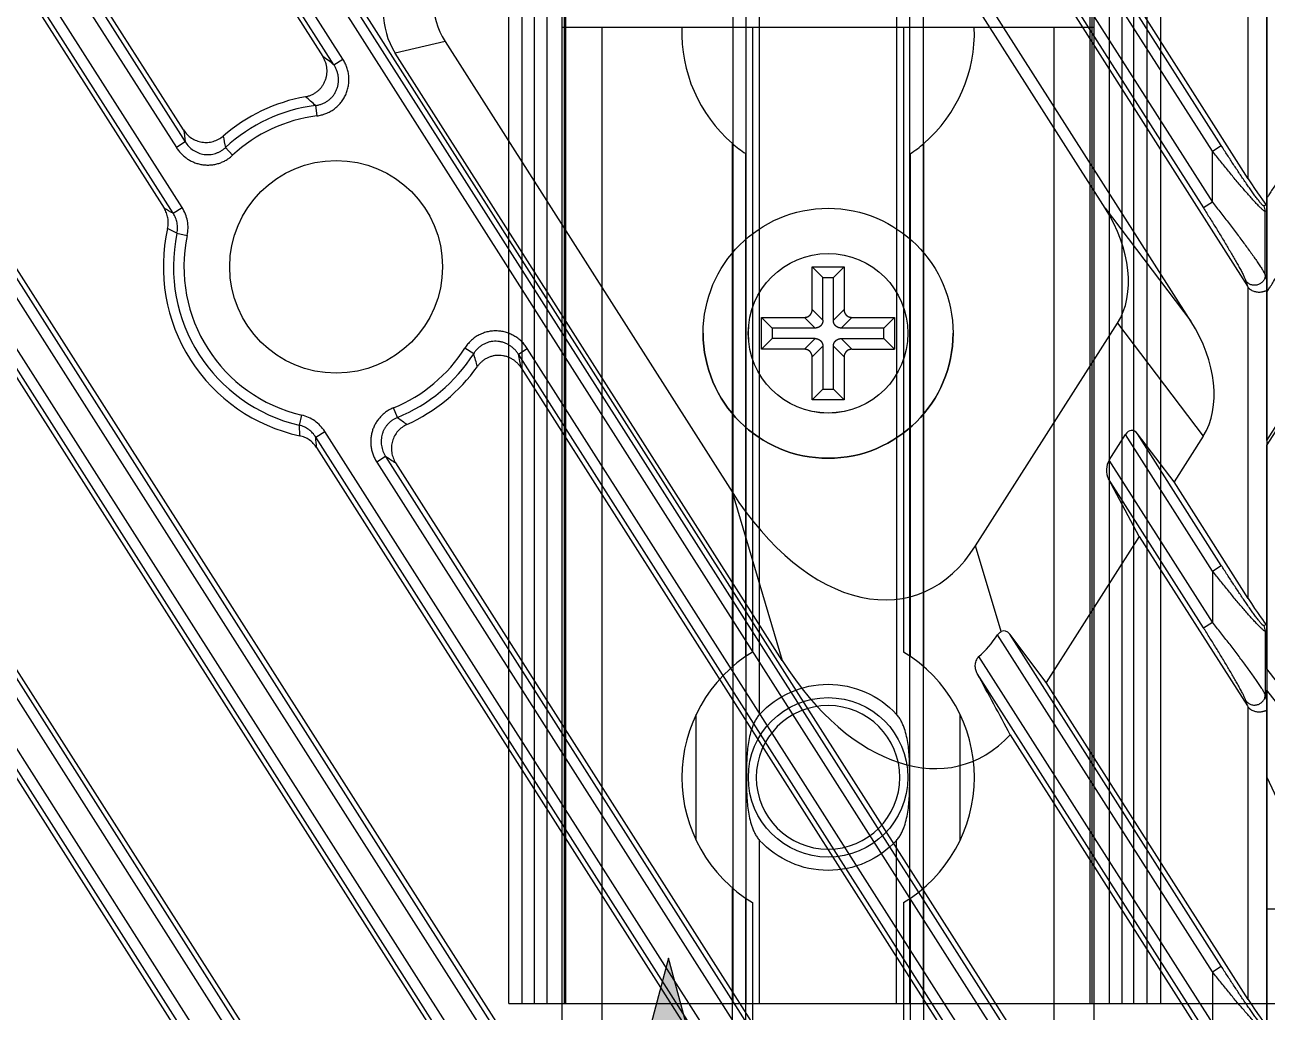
# Model space of a CAD drawing. Header units: millimetres. Extents: x 620 to 19791, y 2539 to 6969.
# Drawn here: x 16980.25 to 17026.97, y 4758.53 to 4795.66 of the extents above; entities that cross this region are included whole.
import ezdxf

# ---------------------------------------------------------------- set-up
doc = ezdxf.new("R2010")
doc.units = ezdxf.units.MM
doc.layers.add('02___PRT_ALL_AXES', color=7, linetype='Continuous')
doc.layers.add('1轮廓线', color=7, linetype='Continuous', lineweight=25)

# ---------------------------------------------------------------- blocks, each defined once
blk = doc.blocks.new('DTGFH')
at = {"color": 7, "linetype": 'Continuous'}
for p, q in [((9401.048, 4441.2), (9401.048, 4103.7)), ((9326.292, 4440.5), (9395.966, 4331.134)), ((9396.638, 4334.173), (9328.9, 4440.5)), ((9335.896, 4440.5), (9400.314, 4339.384)), ((9400.348, 4343.425), (9338.504, 4440.5)), ((9345.5, 4440.5), (9359.577, 4418.404)), ((9360.311, 4421.346), (9348.109, 4440.5)), ((9355.104, 4440.5), (9365.543, 4424.114)), ((9357.713, 4440.5), (9400.348, 4373.575)), ((9384.37, 4440.5), (9400.314, 4415.473)), ((9400.348, 4419.513), (9386.978, 4440.5)), ((9398.186, 4414.159), (9381.597, 4440.2)), ((9327.847, 4439.149), (9394.687, 4334.23)), ((9329.067, 4439.149), (9394.687, 4336.146)), ((9329.403, 4439.363), (9395.024, 4336.36)), ((9398.997, 4342.541), (9337.451, 4439.149)), ((9398.997, 4344.457), (9338.671, 4439.149)), ((9399.333, 4344.671), (9339.008, 4439.363)), ((9360.256, 4418.427), (9347.055, 4439.149)), ((9348.276, 4439.149), (9360.039, 4420.684)), ((9348.612, 4439.363), (9360.375, 4420.898)), ((9366.301, 4424.013), (9356.659, 4439.149)), ((9398.997, 4374.607), (9357.88, 4439.149)), ((9399.333, 4374.822), (9358.216, 4439.363)), ((9385.925, 4439.149), (9398.997, 4418.629)), ((9398.997, 4420.545), (9387.145, 4439.149)), ((9399.333, 4420.759), (9387.481, 4439.363)), ((9327.511, 4438.935), (9394.351, 4334.016)), ((9398.661, 4342.327), (9337.115, 4438.935)), ((9359.92, 4418.213), (9346.719, 4438.935)), ((9365.965, 4423.799), (9356.323, 4438.935)), ((9394.963, 4418.405), (9382.132, 4438.546)), ((9385.589, 4438.935), (9398.661, 4418.415)), ((9400.348, 4419.513), (9400.348, 4428.082)), ((9370.143, 4424.677), (9368.27, 4424.231)), ((9370.143, 4424.677), (9380.936, 4407.736)), ((9382.821, 4401.39), (9368.27, 4424.231)), ((9365.965, 4423.799), (9366.301, 4424.013)), ((9365.274, 4422.268), (9365.324, 4421.878)), ((9360.375, 4420.898), (9360.039, 4420.684)), ((9361.889, 4420.686), (9362.156, 4420.397)), ((9398.997, 4420.545), (9399.333, 4420.759)), ((9398.997, 4418.629), (9398.997, 4420.545)), ((9398.997, 4418.629), (9398.661, 4418.415)), ((9401.036, 4418.527), (9400.927, 4418.495)), ((9359.92, 4418.213), (9360.256, 4418.427)), ((9394.963, 4418.405), (9398.186, 4414.159)), ((9401.048, 4418.298), (9400.989, 4418.281)), ((9400.989, 4415.89), (9400.989, 4418.281)), ((9360.063, 4417.464), (9359.71, 4417.643)), ((9360.063, 4417.464), (9360.448, 4417.382)), ((9400.255, 4415.675), (9400.314, 4415.473)), ((9400.989, 4415.89), (9401.048, 4415.687)), ((9400.348, 4403.726), (9400.348, 4415.426)), ((9390.095, 4405.706), (9395.431, 4414.08)), ((9395.431, 4414.08), (9398.654, 4409.834)), ((9371.221, 4412.934), (9370.888, 4413.144)), ((9372.9, 4412.914), (9373.236, 4413.128)), ((9398.661, 4372.477), (9372.9, 4412.914)), ((9398.997, 4372.691), (9373.236, 4413.128)), ((9373.007, 4412.398), (9400.314, 4369.535)), ((9364.664, 4410.241), (9364.753, 4410.625)), ((9368.356, 4410.534), (9368.207, 4410.899)), ((9364.677, 4409.846), (9364.664, 4410.241)), ((9365.283, 4409.795), (9365.619, 4410.009)), ((9398.661, 4357.402), (9365.283, 4409.795)), ((9398.997, 4357.616), (9365.619, 4410.009)), ((9395.116, 4408.934), (9395.726, 4409.892)), ((9398.997, 4404.758), (9395.726, 4409.892)), ((9397.556, 4408.11), (9396.179, 4409.923)), ((9399.333, 4404.972), (9396.179, 4409.923)), ((9398.654, 4409.834), (9397.556, 4408.11)), ((9365.311, 4409.403), (9400.314, 4354.46)), ((9367.908, 4409.073), (9367.572, 4408.859)), ((9367.572, 4408.859), (9398.997, 4359.532)), ((9367.908, 4409.073), (9399.333, 4359.746)), ((9400.348, 4358.5), (9368.287, 4408.826)), ((9398.997, 4402.842), (9395.116, 4408.934)), ((9398.661, 4402.628), (9395.096, 4408.223)), ((9396.251, 4406.063), (9395.096, 4408.223)), ((9380.936, 4407.736), (9382.821, 4401.39)), ((9400.348, 4403.726), (9397.556, 4408.11)), ((9396.251, 4406.063), (9392.753, 4400.572)), ((9396.251, 4406.063), (9400.314, 4399.686)), ((9391.054, 4402.48), (9390.095, 4405.706)), ((9398.997, 4404.758), (9399.333, 4404.972)), ((9398.997, 4404.758), (9398.997, 4402.842)), ((9398.661, 4402.628), (9398.997, 4402.842)), ((9401.036, 4402.74), (9400.927, 4402.708)), ((9398.997, 4389.683), (9390.922, 4402.358)), ((9392.753, 4400.572), (9391.377, 4402.385)), ((9399.333, 4389.897), (9391.377, 4402.385)), ((9401.048, 4402.511), (9400.989, 4402.494)), ((9400.989, 4402.494), (9400.989, 4400.102)), ((9398.997, 4387.767), (9390.222, 4401.541)), ((9398.661, 4387.553), (9390.157, 4400.901)), ((9400.348, 4388.651), (9392.753, 4400.572)), ((9400.314, 4399.686), (9400.255, 4399.888)), ((9401.048, 4399.9), (9400.989, 4400.102)), ((9400.348, 4388.651), (9400.348, 4399.639)), ((9391.4, 4398.603), (9400.314, 4384.611)), ((9398.997, 4389.683), (9399.333, 4389.897)), ((9398.997, 4389.683), (9398.997, 4387.767))]:
    blk.add_line(p, q, dxfattribs=at)
for centre, radius in [((9366.048, 4416.2), 4), ((9384.548, 4413.7), 3)]:
    blk.add_circle(centre, radius, dxfattribs=at)
for centre, radius, start, end in [((9342.871, 4393.283), 38.27, 52.8809, 53.6693), ((9366.048, 4416.2), 6.5, 100.2225, 130.8374), ((9366.048, 4416.2), 6.117, 97.2711, 132.8427), ((9347.454, 4402.078), 26.93, 48.5678, 49.6355), ((9366.048, 4416.2), 5.724, 97.2711, 132.8427), ((9417.279, 4429.224), 57.51, 187.87376, 188.32418), ((9394.555, 4427.761), 33.424, 191.4647, 192.2218), ((9400.588, 4418.28), 0.402, 0.1282, 32.3718), ((9296.725, 4305.197), 129.485, 60.7876, 60.96151), ((9366.048, 4416.2), 6.5, 167.1762, 257.8238), ((9366.048, 4416.2), 6.117, 168.0813, 256.9187), ((9366.048, 4416.2), 5.724, 168.0813, 256.9187), ((9366.048, 4416.2), 5.724, 292.1573, 327.7289), ((9366.048, 4416.2), 6.117, 292.1573, 327.7289), ((9344.966, 4405.195), 27.372, 15.3731, 16.4235), ((9334.774, 4404.732), 38.994, 11.338, 12.1117), ((9366.048, 4416.2), 6.5, 294.1626, 324.7775), ((9388.188, 4436.636), 32.781, 232.7708, 233.5427), ((9232.119, 4399.993), 133.524, 4.04112, 4.20977), ((9398.888, 4456.184), 56.384, 236.6713, 237.1307), ((9400.588, 4402.493), 0.402, 0.1282, 32.3718)]:
    blk.add_arc(centre, radius, start, end, dxfattribs=at)
for centre, major_axis, ratio, start_param, end_param in [((9371.032, 4425.837), (3.127, 0.746), 0.933182, 2.37479, 3.453891), ((9372.905, 4426.284), (-3.127, -0.746), 0.933182, -0.766803, 0.312299), ((9400.348, 4419.627), (-0.698, 1.104), 0.046753, -4.638574, -3.259594), ((9392.274, 4417.021), (2.652, -3.493), 0.684108, 0.247768, 1.451017), ((9400.647, 4415.698), (-0.117, 0.402), 0.954439, -4.415997, -4.276035), ((9395.497, 4412.776), (-2.652, 3.493), 0.684108, -2.893825, -1.690575), ((9395.964, 4409.52), (0, 0.526), 0.63707, -0.698132, 0.785398), ((9395.353, 4408.562), (0, 0.526), 0.63707, 0.785398, 2.268928), ((9384.917, 4413.37), (2.835, -9.544), 0.602666, -1.127854, 0.481922), ((9400.348, 4403.84), (-0.698, 1.104), 0.046753, -4.638574, -3.259594), ((9385.86, 4410.197), (-2.835, 9.544), 0.602666, -2.851522, -2.689693), ((9391.162, 4401.982), (0, 0.526), 0.63707, -0.698132, 0.32795), ((9386.803, 4407.024), (-2.835, 9.544), 0.602666, -4.269446, -2.800254), ((9387.686, 4404.051), (-13.636, 24.957), 0.023371, -1.803611, -1.710108), ((9400.647, 4399.91), (-0.117, 0.402), 0.954439, -4.415997, -4.276035), ((9400.348, 4388.765), (-0.698, 1.104), 0.046753, -4.638574, -3.259594)]:
    blk.add_ellipse(centre, major_axis=major_axis, ratio=ratio, start_param=start_param, end_param=end_param, dxfattribs=at)
for points, knots in [([(9364.895, 4422.597), (9364.935, 4422.604), (9365.014, 4422.624), (9365.128, 4422.667), (9365.237, 4422.723), (9365.337, 4422.793), (9365.428, 4422.875), (9365.508, 4422.967), (9365.575, 4423.069), (9365.63, 4423.178), (9365.67, 4423.294), (9365.696, 4423.413), (9365.707, 4423.535), (9365.703, 4423.657), (9365.684, 4423.778), (9365.651, 4423.896), (9365.605, 4424.008), (9365.565, 4424.08), (9365.543, 4424.114)], [0, 0, 0, 0, 0.062495, 0.125002, 0.187499, 0.249998, 0.312497, 0.374997, 0.437497, 0.499996, 0.562495, 0.624995, 0.687496, 0.749997, 0.812498, 0.874995, 0.937504, 1, 1, 1, 1]), ([(9365.274, 4422.268), (9365.316, 4422.273), (9365.399, 4422.288), (9365.519, 4422.326), (9365.634, 4422.378), (9365.742, 4422.445), (9365.839, 4422.526), (9365.925, 4422.619), (9365.998, 4422.722), (9366.057, 4422.834), (9366.1, 4422.953), (9366.128, 4423.077), (9366.139, 4423.202), (9366.134, 4423.329), (9366.114, 4423.453), (9366.079, 4423.575), (9366.03, 4423.691), (9365.988, 4423.764), (9365.965, 4423.799)], [0, 0, 0, 0, 0.062458, 0.12495, 0.187471, 0.250018, 0.312584, 0.375161, 0.43774, 0.500313, 0.56287, 0.625405, 0.687911, 0.750387, 0.812832, 0.875244, 0.937637, 1, 1, 1, 1]), ([(9365.324, 4421.878), (9365.382, 4421.885), (9365.497, 4421.907), (9365.664, 4421.961), (9365.823, 4422.036), (9365.971, 4422.13), (9366.106, 4422.243), (9366.226, 4422.372), (9366.327, 4422.515), (9366.41, 4422.67), (9366.472, 4422.834), (9366.512, 4423.005), (9366.531, 4423.18), (9366.528, 4423.356), (9366.502, 4423.529), (9366.456, 4423.699), (9366.39, 4423.861), (9366.333, 4423.964), (9366.301, 4424.013)], [0, 0, 0, 0, 0.062499, 0.124999, 0.187498, 0.249996, 0.312494, 0.374992, 0.437489, 0.499987, 0.562486, 0.624984, 0.687484, 0.749984, 0.812486, 0.874987, 0.937496, 1, 1, 1, 1]), ([(9360.311, 4421.346), (9360.349, 4421.286), (9360.438, 4421.174), (9360.604, 4421.037), (9360.794, 4420.938), (9361.002, 4420.882), (9361.216, 4420.872), (9361.428, 4420.908), (9361.626, 4420.99), (9361.744, 4421.071), (9361.798, 4421.118)], [0, 0, 0, 0, 0.125015, 0.250019, 0.37502, 0.500016, 0.62501, 0.750003, 0.874997, 1, 1, 1, 1]), ([(9360.375, 4420.898), (9360.414, 4420.837), (9360.504, 4420.721), (9360.645, 4420.603), (9360.77, 4420.529), (9360.87, 4420.484), (9360.974, 4420.45), (9361.082, 4420.428), (9361.191, 4420.418), (9361.3, 4420.421), (9361.409, 4420.436), (9361.515, 4420.463), (9361.618, 4420.502), (9361.715, 4420.553), (9361.806, 4420.614), (9361.862, 4420.661), (9361.889, 4420.686)], [0, 0, 0, 0, 0.124684, 0.249432, 0.311928, 0.374444, 0.436979, 0.49953, 0.562094, 0.624665, 0.687241, 0.749813, 0.81238, 0.874933, 0.937481, 1, 1, 1, 1]), ([(9360.039, 4420.684), (9360.066, 4420.641), (9360.125, 4420.558), (9360.227, 4420.444), (9360.34, 4420.341), (9360.463, 4420.251), (9360.595, 4420.175), (9360.735, 4420.114), (9360.881, 4420.068), (9361.031, 4420.039), (9361.183, 4420.026), (9361.335, 4420.03), (9361.487, 4420.051), (9361.635, 4420.089), (9361.777, 4420.143), (9361.913, 4420.213), (9362.041, 4420.297), (9362.119, 4420.362), (9362.156, 4420.397)], [0, 0, 0, 0, 0.062497, 0.125003, 0.187501, 0.250001, 0.312501, 0.375, 0.437499, 0.499998, 0.562496, 0.624995, 0.687494, 0.749993, 0.812493, 0.874992, 0.937501, 1, 1, 1, 1]), ([(9400.989, 4418.281), (9400.987, 4418.281), (9400.982, 4418.281), (9400.974, 4418.283), (9400.965, 4418.288), (9400.953, 4418.295), (9400.94, 4418.304), (9400.919, 4418.32), (9400.889, 4418.345), (9400.85, 4418.381), (9400.805, 4418.424), (9400.756, 4418.473), (9400.703, 4418.528), (9400.646, 4418.587), (9400.565, 4418.675), (9400.458, 4418.793), (9400.324, 4418.944), (9400.186, 4419.103), (9400.043, 4419.27), (9399.896, 4419.443), (9399.748, 4419.621), (9399.599, 4419.801), (9399.449, 4419.985), (9399.247, 4420.233), (9399.097, 4420.42), (9398.997, 4420.545)], [0, 0, 0, 0, 0.002036, 0.004765, 0.008306, 0.012701, 0.017956, 0.024063, 0.038745, 0.056519, 0.077106, 0.100208, 0.125538, 0.152824, 0.181822, 0.244101, 0.310932, 0.381226, 0.454166, 0.529123, 0.605618, 0.683271, 0.761769, 0.840872, 1, 1, 1, 1]), ([(9400.927, 4418.495), (9400.925, 4418.495), (9400.922, 4418.495), (9400.918, 4418.496), (9400.912, 4418.499), (9400.904, 4418.504), (9400.894, 4418.513), (9400.882, 4418.523), (9400.868, 4418.537), (9400.853, 4418.553), (9400.83, 4418.577), (9400.799, 4418.614), (9400.76, 4418.662), (9400.717, 4418.717), (9400.671, 4418.777), (9400.623, 4418.841), (9400.555, 4418.933), (9400.467, 4419.055), (9400.36, 4419.208), (9400.249, 4419.368), (9400.136, 4419.533), (9400.023, 4419.702), (9399.908, 4419.874), (9399.793, 4420.048), (9399.678, 4420.224), (9399.524, 4420.461), (9399.409, 4420.64), (9399.333, 4420.759)], [0, 0, 0, 0, 0.001988, 0.003277, 0.004801, 0.008605, 0.013451, 0.019328, 0.026206, 0.034036, 0.042763, 0.062675, 0.085465, 0.110691, 0.137955, 0.166932, 0.197336, 0.261568, 0.329267, 0.399486, 0.471568, 0.545041, 0.619552, 0.694836, 0.770679, 0.84692, 1, 1, 1, 1]), ([(9398.997, 4418.629), (9399.103, 4418.496), (9399.314, 4418.229), (9399.624, 4417.83), (9399.876, 4417.5), (9400.071, 4417.24), (9400.212, 4417.05), (9400.348, 4416.865), (9400.476, 4416.687), (9400.597, 4416.516), (9400.708, 4416.356), (9400.792, 4416.231), (9400.852, 4416.138), (9400.89, 4416.075), (9400.924, 4416.019), (9400.952, 4415.969), (9400.971, 4415.932), (9400.983, 4415.906), (9400.987, 4415.895), (9400.989, 4415.89)], [0, 0, 0, 0, 0.151037, 0.300586, 0.447016, 0.518439, 0.588237, 0.655992, 0.721177, 0.7831, 0.840848, 0.893205, 0.916879, 0.938573, 0.958018, 0.974928, 0.989013, 0.994909, 1, 1, 1, 1]), ([(9401.048, 4418.529), (9401.048, 4418.528), (9401.048, 4418.526), (9401.048, 4418.524), (9401.047, 4418.523), (9401.045, 4418.522), (9401.043, 4418.523), (9401.041, 4418.524), (9401.038, 4418.525), (9401.036, 4418.526), (9401.036, 4418.527)], [0, 0, 0, 0, 0.134296, 0.239838, 0.325336, 0.408088, 0.50825, 0.637794, 0.80127, 1, 1, 1, 1]), ([(9359.71, 4417.643), (9359.725, 4417.707), (9359.742, 4417.839), (9359.726, 4418.038), (9359.672, 4418.23), (9359.612, 4418.349), (9359.577, 4418.404)], [0, 0, 0, 0, 0.249996, 0.499988, 0.749985, 1, 1, 1, 1]), ([(9360.063, 4417.464), (9360.076, 4417.527), (9360.09, 4417.658), (9360.071, 4417.854), (9360.016, 4418.042), (9359.955, 4418.158), (9359.92, 4418.213)], [0, 0, 0, 0, 0.25015, 0.500198, 0.750142, 1, 1, 1, 1]), ([(9360.448, 4417.382), (9360.467, 4417.471), (9360.487, 4417.653), (9360.463, 4417.925), (9360.388, 4418.188), (9360.305, 4418.351), (9360.256, 4418.427)], [0, 0, 0, 0, 0.249992, 0.499981, 0.749978, 1, 1, 1, 1]), ([(9398.661, 4418.415), (9398.743, 4418.286), (9398.907, 4418.027), (9399.147, 4417.64), (9399.344, 4417.319), (9399.497, 4417.065), (9399.608, 4416.878), (9399.716, 4416.695), (9399.82, 4416.516), (9399.918, 4416.343), (9400.01, 4416.178), (9400.081, 4416.047), (9400.132, 4415.948), (9400.166, 4415.881), (9400.196, 4415.819), (9400.221, 4415.764), (9400.238, 4415.723), (9400.249, 4415.694), (9400.253, 4415.681), (9400.255, 4415.675)], [0, 0, 0, 0, 0.145071, 0.289149, 0.431131, 0.500908, 0.569567, 0.636803, 0.702211, 0.76523, 0.825074, 0.880596, 0.906233, 0.930093, 0.951832, 0.971044, 0.987264, 0.994099, 1, 1, 1, 1]), ([(9400.989, 4415.89), (9400.989, 4415.869), (9400.984, 4415.828), (9400.968, 4415.769), (9400.941, 4415.712), (9400.906, 4415.66), (9400.863, 4415.614), (9400.813, 4415.575), (9400.758, 4415.544), (9400.698, 4415.521), (9400.636, 4415.508), (9400.572, 4415.505), (9400.509, 4415.511), (9400.448, 4415.527), (9400.39, 4415.552), (9400.338, 4415.585), (9400.292, 4415.626), (9400.266, 4415.659), (9400.255, 4415.675)], [0, 0, 0, 0, 0.061113, 0.122614, 0.184534, 0.246921, 0.309743, 0.372936, 0.436398, 0.5, 0.563602, 0.627064, 0.690257, 0.753079, 0.815466, 0.877386, 0.938887, 1, 1, 1, 1]), ([(9400.348, 4415.426), (9400.364, 4415.408), (9400.398, 4415.373), (9400.456, 4415.331), (9400.519, 4415.298), (9400.584, 4415.274), (9400.649, 4415.259), (9400.713, 4415.251), (9400.772, 4415.25), (9400.827, 4415.255), (9400.869, 4415.262), (9400.901, 4415.268), (9400.928, 4415.275), (9400.953, 4415.283), (9400.976, 4415.29), (9400.991, 4415.294), (9401.004, 4415.297), (9401.016, 4415.299), (9401.026, 4415.299), (9401.035, 4415.296), (9401.041, 4415.29), (9401.046, 4415.281), (9401.048, 4415.27), (9401.048, 4415.262), (9401.048, 4415.257)], [0, 0, 0, 0, 0.092092, 0.18383, 0.274482, 0.363041, 0.448376, 0.529457, 0.605459, 0.675766, 0.739913, 0.769539, 0.797439, 0.847676, 0.869774, 0.889641, 0.907107, 0.922074, 0.934647, 0.945489, 0.956057, 0.968087, 0.982675, 1, 1, 1, 1]), ([(9373.236, 4413.128), (9373.205, 4413.177), (9373.136, 4413.272), (9373.017, 4413.401), (9372.883, 4413.514), (9372.736, 4413.61), (9372.578, 4413.688), (9372.412, 4413.745), (9372.24, 4413.78), (9372.065, 4413.794), (9371.889, 4413.785), (9371.716, 4413.753), (9371.549, 4413.699), (9371.39, 4413.624), (9371.242, 4413.53), (9371.107, 4413.417), (9370.988, 4413.289), (9370.919, 4413.194), (9370.888, 4413.144)], [0, 0, 0, 0, 0.062501, 0.125004, 0.187504, 0.250005, 0.312504, 0.375003, 0.437502, 0.5, 0.562497, 0.624995, 0.687493, 0.749992, 0.812491, 0.874991, 0.937497, 1, 1, 1, 1]), ([(9372.9, 4412.914), (9372.878, 4412.949), (9372.829, 4413.018), (9372.745, 4413.111), (9372.65, 4413.194), (9372.545, 4413.265), (9372.433, 4413.323), (9372.314, 4413.366), (9372.19, 4413.393), (9372.064, 4413.404), (9371.938, 4413.399), (9371.813, 4413.376), (9371.693, 4413.337), (9371.579, 4413.283), (9371.473, 4413.214), (9371.376, 4413.132), (9371.291, 4413.039), (9371.243, 4412.97), (9371.221, 4412.934)], [0, 0, 0, 0, 0.06236, 0.124747, 0.187159, 0.249602, 0.312077, 0.374583, 0.437117, 0.499674, 0.562246, 0.624826, 0.687404, 0.74997, 0.812518, 0.87504, 0.937538, 1, 1, 1, 1]), ([(9373.007, 4412.398), (9372.985, 4412.432), (9372.938, 4412.498), (9372.855, 4412.588), (9372.762, 4412.668), (9372.661, 4412.736), (9372.552, 4412.791), (9372.437, 4412.833), (9372.318, 4412.86), (9372.196, 4412.872), (9372.074, 4412.869), (9371.953, 4412.85), (9371.835, 4412.817), (9371.723, 4412.769), (9371.617, 4412.708), (9371.52, 4412.634), (9371.433, 4412.548), (9371.382, 4412.484), (9371.358, 4412.451)], [0, 0, 0, 0, 0.062496, 0.125005, 0.187502, 0.250003, 0.312503, 0.375004, 0.437504, 0.500003, 0.562502, 0.625002, 0.687501, 0.75, 0.8125, 0.874996, 0.937504, 1, 1, 1, 1]), ([(9365.619, 4410.009), (9365.57, 4410.086), (9365.458, 4410.23), (9365.251, 4410.409), (9365.014, 4410.546), (9364.841, 4410.605), (9364.753, 4410.625)], [0, 0, 0, 0, 0.25001, 0.500004, 0.749996, 1, 1, 1, 1]), ([(9368.207, 4410.899), (9368.16, 4410.88), (9368.068, 4410.837), (9367.938, 4410.757), (9367.817, 4410.663), (9367.708, 4410.556), (9367.611, 4410.438), (9367.528, 4410.31), (9367.459, 4410.174), (9367.406, 4410.03), (9367.37, 4409.882), (9367.35, 4409.731), (9367.346, 4409.578), (9367.359, 4409.426), (9367.389, 4409.276), (9367.434, 4409.13), (9367.495, 4408.99), (9367.545, 4408.902), (9367.572, 4408.859)], [0, 0, 0, 0, 0.062496, 0.125, 0.187497, 0.249996, 0.312495, 0.374993, 0.437492, 0.499991, 0.56249, 0.624989, 0.687489, 0.749989, 0.81249, 0.874989, 0.9375, 1, 1, 1, 1]), ([(9368.356, 4410.534), (9368.322, 4410.521), (9368.255, 4410.49), (9368.162, 4410.434), (9368.075, 4410.367), (9367.996, 4410.29), (9367.926, 4410.206), (9367.867, 4410.114), (9367.818, 4410.015), (9367.781, 4409.912), (9367.755, 4409.805), (9367.742, 4409.697), (9367.741, 4409.587), (9367.755, 4409.442), (9367.802, 4409.265), (9367.869, 4409.134), (9367.908, 4409.073)], [0, 0, 0, 0, 0.062516, 0.125059, 0.18761, 0.250176, 0.312748, 0.375323, 0.437895, 0.500458, 0.56301, 0.625545, 0.688062, 0.750558, 0.875309, 1, 1, 1, 1]), ([(9365.283, 4409.795), (9365.248, 4409.85), (9365.168, 4409.954), (9365.021, 4410.084), (9364.851, 4410.184), (9364.727, 4410.227), (9364.664, 4410.241)], [0, 0, 0, 0, 0.249846, 0.499786, 0.749838, 1, 1, 1, 1]), ([(9368.709, 4410.27), (9368.644, 4410.241), (9368.52, 4410.168), (9368.363, 4410.023), (9368.24, 4409.846), (9368.159, 4409.648), (9368.122, 4409.436), (9368.131, 4409.222), (9368.185, 4409.014), (9368.249, 4408.886), (9368.287, 4408.826)], [0, 0, 0, 0, 0.125002, 0.249996, 0.374989, 0.499982, 0.624978, 0.749979, 0.874984, 1, 1, 1, 1]), ([(9365.311, 4409.403), (9365.275, 4409.459), (9365.193, 4409.564), (9365.042, 4409.694), (9364.869, 4409.792), (9364.742, 4409.832), (9364.677, 4409.846)], [0, 0, 0, 0, 0.250015, 0.500013, 0.750005, 1, 1, 1, 1]), ([(9400.927, 4402.708), (9400.925, 4402.708), (9400.922, 4402.708), (9400.918, 4402.709), (9400.912, 4402.712), (9400.904, 4402.717), (9400.894, 4402.725), (9400.882, 4402.736), (9400.868, 4402.75), (9400.853, 4402.765), (9400.83, 4402.79), (9400.799, 4402.827), (9400.76, 4402.875), (9400.717, 4402.93), (9400.671, 4402.99), (9400.623, 4403.054), (9400.555, 4403.146), (9400.467, 4403.268), (9400.36, 4403.421), (9400.249, 4403.581), (9400.136, 4403.746), (9400.023, 4403.915), (9399.908, 4404.087), (9399.793, 4404.261), (9399.678, 4404.437), (9399.524, 4404.674), (9399.409, 4404.853), (9399.333, 4404.972)], [0, 0, 0, 0, 0.001988, 0.003277, 0.004801, 0.008605, 0.013451, 0.019328, 0.026206, 0.034036, 0.042764, 0.062675, 0.085465, 0.110691, 0.137955, 0.166932, 0.197336, 0.261568, 0.329268, 0.399486, 0.471568, 0.545042, 0.619552, 0.694837, 0.77068, 0.84692, 1, 1, 1, 1]), ([(9400.989, 4402.494), (9400.987, 4402.494), (9400.982, 4402.494), (9400.974, 4402.496), (9400.965, 4402.501), (9400.953, 4402.508), (9400.94, 4402.517), (9400.919, 4402.533), (9400.889, 4402.558), (9400.85, 4402.594), (9400.805, 4402.637), (9400.756, 4402.686), (9400.703, 4402.74), (9400.646, 4402.8), (9400.565, 4402.888), (9400.458, 4403.006), (9400.324, 4403.156), (9400.186, 4403.316), (9400.043, 4403.483), (9399.896, 4403.656), (9399.748, 4403.833), (9399.599, 4404.014), (9399.449, 4404.198), (9399.247, 4404.445), (9399.097, 4404.633), (9398.997, 4404.758)], [0, 0, 0, 0, 0.002036, 0.004765, 0.008306, 0.012701, 0.017956, 0.024063, 0.038745, 0.05652, 0.077106, 0.100208, 0.125538, 0.152825, 0.181822, 0.244102, 0.310933, 0.381227, 0.454167, 0.529124, 0.605619, 0.683271, 0.76177, 0.840872, 1, 1, 1, 1]), ([(9400.255, 4399.888), (9400.253, 4399.894), (9400.249, 4399.907), (9400.238, 4399.936), (9400.221, 4399.977), (9400.196, 4400.032), (9400.166, 4400.094), (9400.132, 4400.161), (9400.081, 4400.26), (9400.01, 4400.391), (9399.918, 4400.556), (9399.82, 4400.729), (9399.716, 4400.908), (9399.608, 4401.091), (9399.497, 4401.278), (9399.344, 4401.532), (9399.147, 4401.853), (9398.907, 4402.24), (9398.743, 4402.499), (9398.661, 4402.628)], [0, 0, 0, 0, 0.005901, 0.012735, 0.028952, 0.048163, 0.069902, 0.093761, 0.1194, 0.174923, 0.234768, 0.297789, 0.363198, 0.430435, 0.499095, 0.568871, 0.710853, 0.85493, 1, 1, 1, 1]), ([(9400.989, 4400.102), (9400.987, 4400.108), (9400.983, 4400.119), (9400.971, 4400.145), (9400.952, 4400.182), (9400.924, 4400.232), (9400.89, 4400.288), (9400.852, 4400.35), (9400.792, 4400.443), (9400.708, 4400.569), (9400.597, 4400.729), (9400.476, 4400.9), (9400.348, 4401.078), (9400.212, 4401.263), (9400.071, 4401.453), (9399.876, 4401.713), (9399.624, 4402.043), (9399.314, 4402.442), (9399.103, 4402.709), (9398.997, 4402.842)], [0, 0, 0, 0, 0.00509, 0.010986, 0.025069, 0.041978, 0.061422, 0.083117, 0.106791, 0.15915, 0.216898, 0.278823, 0.34401, 0.411766, 0.481566, 0.552988, 0.699417, 0.848964, 1, 1, 1, 1]), ([(9401.048, 4402.741), (9401.048, 4402.741), (9401.048, 4402.739), (9401.048, 4402.737), (9401.047, 4402.736), (9401.045, 4402.735), (9401.043, 4402.736), (9401.041, 4402.736), (9401.038, 4402.738), (9401.036, 4402.739), (9401.036, 4402.74)], [0, 0, 0, 0, 0.134296, 0.239838, 0.325336, 0.408088, 0.50825, 0.637794, 0.80127, 1, 1, 1, 1]), ([(9390.922, 4402.358), (9390.94, 4402.383), (9390.979, 4402.43), (9391.028, 4402.467), (9391.054, 4402.48)], [0, 0, 0, 0, 0.51357, 1, 1, 1, 1]), ([(9390.157, 4400.901), (9390.132, 4400.947), (9390.093, 4401.047), (9390.077, 4401.183), (9390.089, 4401.296), (9390.114, 4401.384), (9390.156, 4401.469), (9390.198, 4401.519), (9390.222, 4401.541)], [0, 0, 0, 0, 0.227078, 0.464087, 0.589088, 0.719873, 0.857283, 1, 1, 1, 1]), ([(9400.255, 4399.888), (9400.266, 4399.871), (9400.292, 4399.839), (9400.338, 4399.798), (9400.39, 4399.765), (9400.448, 4399.74), (9400.509, 4399.724), (9400.572, 4399.718), (9400.636, 4399.721), (9400.698, 4399.734), (9400.758, 4399.757), (9400.813, 4399.788), (9400.863, 4399.827), (9400.906, 4399.873), (9400.941, 4399.925), (9400.968, 4399.982), (9400.984, 4400.041), (9400.989, 4400.082), (9400.989, 4400.102)], [0, 0, 0, 0, 0.061114, 0.122614, 0.184534, 0.246921, 0.309743, 0.372937, 0.436398, 0.5, 0.563602, 0.627063, 0.690257, 0.753079, 0.815466, 0.877386, 0.938886, 1, 1, 1, 1]), ([(9400.348, 4399.639), (9400.364, 4399.621), (9400.398, 4399.586), (9400.456, 4399.544), (9400.519, 4399.511), (9400.584, 4399.487), (9400.649, 4399.471), (9400.713, 4399.464), (9400.772, 4399.463), (9400.827, 4399.467), (9400.869, 4399.474), (9400.901, 4399.481), (9400.928, 4399.488), (9400.953, 4399.496), (9400.976, 4399.503), (9400.991, 4399.507), (9401.004, 4399.51), (9401.016, 4399.512), (9401.026, 4399.512), (9401.035, 4399.509), (9401.041, 4399.503), (9401.046, 4399.494), (9401.048, 4399.483), (9401.048, 4399.474), (9401.048, 4399.47)], [0, 0, 0, 0, 0.092092, 0.18383, 0.274482, 0.363041, 0.448376, 0.529457, 0.605459, 0.675766, 0.739913, 0.769539, 0.797439, 0.847676, 0.869774, 0.889641, 0.907107, 0.922074, 0.934647, 0.945489, 0.956057, 0.968087, 0.982675, 1, 1, 1, 1]), ([(9400.989, 4387.419), (9400.987, 4387.418), (9400.982, 4387.418), (9400.974, 4387.421), (9400.965, 4387.426), (9400.953, 4387.432), (9400.94, 4387.441), (9400.919, 4387.457), (9400.889, 4387.482), (9400.85, 4387.518), (9400.805, 4387.561), (9400.756, 4387.61), (9400.703, 4387.665), (9400.646, 4387.725), (9400.565, 4387.812), (9400.458, 4387.93), (9400.324, 4388.081), (9400.186, 4388.241), (9400.043, 4388.408), (9399.896, 4388.581), (9399.748, 4388.758), (9399.599, 4388.939), (9399.449, 4389.122), (9399.247, 4389.37), (9399.097, 4389.557), (9398.997, 4389.683)], [0, 0, 0, 0, 0.002036, 0.004765, 0.008306, 0.012701, 0.017956, 0.024063, 0.038745, 0.05652, 0.077106, 0.100208, 0.125538, 0.152825, 0.181822, 0.244102, 0.310933, 0.381227, 0.454167, 0.529124, 0.605619, 0.683271, 0.76177, 0.840872, 1, 1, 1, 1]), ([(9400.927, 4387.633), (9400.925, 4387.632), (9400.922, 4387.633), (9400.918, 4387.634), (9400.912, 4387.637), (9400.904, 4387.642), (9400.894, 4387.65), (9400.882, 4387.661), (9400.868, 4387.674), (9400.853, 4387.69), (9400.83, 4387.715), (9400.799, 4387.751), (9400.76, 4387.8), (9400.717, 4387.855), (9400.671, 4387.915), (9400.623, 4387.979), (9400.555, 4388.071), (9400.467, 4388.193), (9400.36, 4388.346), (9400.249, 4388.506), (9400.136, 4388.671), (9400.023, 4388.84), (9399.908, 4389.012), (9399.793, 4389.186), (9399.678, 4389.362), (9399.524, 4389.599), (9399.409, 4389.777), (9399.333, 4389.897)], [0, 0, 0, 0, 0.001988, 0.003277, 0.004801, 0.008605, 0.013451, 0.019328, 0.026206, 0.034036, 0.042764, 0.062675, 0.085465, 0.110691, 0.137955, 0.166932, 0.197336, 0.261568, 0.329268, 0.399486, 0.471568, 0.545042, 0.619552, 0.694837, 0.77068, 0.84692, 1, 1, 1, 1])]:
    blk.add_open_spline(points, degree=3, knots=knots, dxfattribs=at)
blk = doc.blocks.new('*U116')
blk.add_blockref('DTGFH', (-9101.048, -4276.2))
blk = doc.blocks.new('*U117')
at = {"color": 0, "linetype": 'ByBlock', "lineweight": -2, "transparency": 16777216}
blk.add_blockref('*U116', (2400, 675), dxfattribs=at)
blk = doc.blocks.new('tugj')
at = {"color": 7, "linetype": 'Continuous', "lineweight": 25}
for p, q in [((12305.543, 5125.082), (12323.326, 5152.997)), ((12305.543, 5134.202), (12305.543, 5143.508)), ((12305.543, 5130.666), (12305.543, 5134.202)), ((12305.543, 5125.082), (12305.543, 5130.666)), ((12309.049, 5130.424), (12305.543, 5124.92)), ((12305.543, 5125.082), (12305.543, 5124.92)), ((12305.543, 5116.494), (12305.543, 5124.92)), ((12307.282, 5113.456), (12305.543, 5115.692)), ((12305.542, 5112.426), (12306.366, 5110.656)), ((12305.543, 5107.475), (12306.268, 5107.475)), ((12305.543, 4868.256), (12305.543, 5107.475))]:
    blk.add_line(p, q, dxfattribs=at)
blk.add_arc((12057.678, 4920.545), 315.961, 37.69926, 38.32825, dxfattribs=at)
for points, knots in [([(12306.543, 5135.772), (12306.425, 5135.586), (12306.206, 5135.241), (12305.904, 5134.767), (12305.692, 5134.445), (12305.591, 5134.267), (12305.549, 5134.21), (12305.545, 5134.205), (12305.543, 5134.202)], [0, 0, 0, 0, 0.286636, 0.534248, 0.759489, 0.869906, 0.932849, 1, 1, 1, 1]), ([(12305.543, 5130.666), (12305.546, 5130.671), (12305.552, 5130.681), (12305.604, 5130.763), (12305.686, 5130.891), (12305.849, 5131.146), (12306.138, 5131.6), (12306.396, 5132.006), (12306.543, 5132.236)], [0, 0, 0, 0, 0.077561, 0.16149, 0.258162, 0.371519, 0.644887, 1, 1, 1, 1]), ([(12305.543, 5116.494), (12305.543, 5116.399), (12305.543, 5116.218), (12305.543, 5115.97), (12305.543, 5115.804), (12305.543, 5115.716), (12305.543, 5115.7), (12305.543, 5115.692)], [0, 0, 0, 0, 0.286045, 0.548341, 0.786212, 0.89682, 1, 1, 1, 1]), ([(12305.543, 5112.426), (12305.543, 5112.973), (12305.543, 5113.613), (12305.543, 5114.432), (12305.543, 5114.976), (12305.543, 5115.423), (12305.543, 5115.692)], [0, 0, 0, 0, 0.503553, 0.589135, 0.752665, 1, 1, 1, 1]), ([(12305.543, 5107.475), (12305.543, 5108.052), (12305.543, 5109.245), (12305.543, 5110.823), (12305.543, 5112.002), (12305.543, 5112.288), (12305.543, 5112.426)], [0, 0, 0, 0, 0.241826, 0.5, 0.758174, 1, 1, 1, 1])]:
    blk.add_open_spline(points, degree=3, knots=knots, dxfattribs=at)
blk = doc.blocks.new('*U204')
blk.add_blockref('tugj', (-12530.543, -4991.113))
blk = doc.blocks.new('*U205')
at = {"color": 0, "linetype": 'ByBlock', "lineweight": -2, "transparency": 16777216}
blk.add_blockref('*U204', (0, 675), dxfattribs=at)
blk = doc.blocks.new('ryfhgjmb')
at = {"lineweight": 5, "true_color": 0xf26722}
h = blk.add_hatch(color=30, dxfattribs=at)
h.dxf.hatch_style = 1
h.paths.add_polyline_path([(6944.35, 3339.181), (6944.35, 3337.681), (6959.35, 3337.681), (6959.35, 3336.481), (6966.628, 3338.431), (6959.35, 3340.381), (6959.35, 3339.181)])
at = {"color": 30, "linetype": 'Continuous', "true_color": 0xf26722}
for p, q in [((6005.128, 3342.431), (7001.628, 3342.431)), ((7001.628, 3322.431), (7001.628, 3342.431)), ((6005.128, 3340.931), (7001.628, 3340.931)), ((6966.628, 3338.431), (6959.35, 3340.381)), ((6959.35, 3336.481), (6966.628, 3338.431)), ((6058.086, 3336.031), (6969.27, 3336.031)), ((6058.471, 3335.531), (6968.885, 3335.531)), ((7001.628, 3335.271), (6978.138, 3335.271)), ((7001.628, 3329.592), (6978.138, 3329.592)), ((6058.471, 3329.331), (6968.885, 3329.331)), ((6058.086, 3328.831), (6969.27, 3328.831)), ((6005.128, 3323.931), (7001.628, 3323.931)), ((6005.128, 3322.431), (7001.628, 3322.431))]:
    blk.add_line(p, q, dxfattribs=at)
for start, end in [(87.9161, 139.1148), (220.8852, 272.0839)]:
    blk.add_arc((7001.428, 3332.431), 5.5, start, end, dxfattribs=at)
at = {"layer": '02___PRT_ALL_AXES', "color": 30, "linetype": 'Continuous', "true_color": 0xf26722}
for p, q in [((6971.063, 3337.392), (6975.793, 3337.392)), ((6977.586, 3336.031), (6997.27, 3336.031)), ((6968.718, 3335.271), (6027.638, 3335.271)), ((6977.971, 3335.531), (6996.885, 3335.531)), ((6968.718, 3329.592), (6027.638, 3329.592)), ((6977.971, 3329.331), (6996.885, 3329.331)), ((6977.586, 3328.831), (6997.27, 3328.831)), ((6971.063, 3327.471), (6975.793, 3327.471))]:
    blk.add_line(p, q, dxfattribs=at)
blk.add_circle((6973.428, 3332.431), 3, dxfattribs=at)
for centre, start, end in [((6973.428, 3332.431), 31.0806, 148.9194), ((7001.428, 3332.431), 139.1148, 145.6923), ((6973.428, 3332.431), 211.0806, 328.9194), ((7001.428, 3332.431), 214.3077, 220.8852)]:
    blk.add_arc(centre, 5.5, start, end, dxfattribs=at)
blk = doc.blocks.new('ETDHFN')
at = {"layer": '1轮廓线', "linetype": 'Continuous', "lineweight": 25}
for p, q in [((8841.41, 4025.552), (8841.812, 4025.15)), ((8841.41, 4023.942), (8841.41, 4025.552)), ((8841.41, 4025.552), (8842.61, 4025.552)), ((8842.61, 4025.552), (8842.208, 4025.15)), ((8842.61, 4025.552), (8842.61, 4023.942)), ((8841.812, 4025.15), (8842.208, 4025.15)), ((8841.812, 4023.54), (8841.812, 4025.15)), ((8842.208, 4023.54), (8842.208, 4025.15)), ((8839.51, 4023.652), (8839.912, 4023.25)), ((8839.51, 4022.452), (8839.51, 4023.652)), ((8839.51, 4023.652), (8841.12, 4023.652)), ((8839.912, 4023.25), (8839.912, 4022.854)), ((8841.522, 4023.25), (8839.912, 4023.25)), ((8844.108, 4023.25), (8842.498, 4023.25)), ((8842.9, 4023.652), (8844.51, 4023.652)), ((8844.51, 4023.652), (8844.108, 4023.25)), ((8844.108, 4022.854), (8844.108, 4023.25)), ((8844.51, 4023.652), (8844.51, 4022.452)), ((8839.51, 4022.452), (8839.912, 4022.854)), ((8841.522, 4022.854), (8839.912, 4022.854)), ((8842.498, 4022.854), (8844.108, 4022.854)), ((8844.51, 4022.452), (8844.108, 4022.854)), ((8841.12, 4022.452), (8839.51, 4022.452)), ((8841.812, 4022.564), (8841.812, 4020.954)), ((8842.208, 4020.954), (8842.208, 4022.564)), ((8842.9, 4022.452), (8844.51, 4022.452)), ((8841.41, 4020.552), (8841.41, 4022.162)), ((8842.61, 4022.162), (8842.61, 4020.552)), ((8841.41, 4020.552), (8841.812, 4020.954)), ((8841.812, 4020.954), (8842.208, 4020.954)), ((8842.61, 4020.552), (8842.208, 4020.954)), ((8842.61, 4020.552), (8841.41, 4020.552))]:
    blk.add_line(p, q, dxfattribs=at)
at = {"layer": '1轮廓线', "linetype": 'Continuous', "lineweight": 13}
for p, q in [((8841.41, 4023.942), (8841.812, 4023.54)), ((8842.61, 4023.942), (8842.208, 4023.54)), ((8841.12, 4023.652), (8841.522, 4023.25)), ((8842.9, 4023.652), (8842.498, 4023.25)), ((8841.12, 4022.452), (8841.522, 4022.854)), ((8842.9, 4022.452), (8842.498, 4022.854)), ((8841.41, 4022.162), (8841.812, 4022.564)), ((8842.61, 4022.162), (8842.208, 4022.564))]:
    blk.add_line(p, q, dxfattribs=at)
at = {"layer": '1轮廓线', "linetype": 'Continuous', "lineweight": 25}
for radius in [4.7, 3]:
    blk.add_circle((8842.01, 4023.052), radius, dxfattribs=at)
blk.add_arc((8842.01, 4023.052), 4.7, 180, 0, dxfattribs=at)
for points in [[(8841.12, 4023.652), (8841.184, 4023.652), (8841.24, 4023.677), (8841.288, 4023.698), (8841.326, 4023.736), (8841.362, 4023.772), (8841.385, 4023.822), (8841.41, 4023.877), (8841.41, 4023.942)], [(8842.61, 4023.942), (8842.61, 4023.878), (8842.635, 4023.822), (8842.656, 4023.773), (8842.694, 4023.736), (8842.73, 4023.699), (8842.78, 4023.677), (8842.835, 4023.652), (8842.9, 4023.652)], [(8841.812, 4023.54), (8841.812, 4023.476), (8841.787, 4023.42), (8841.766, 4023.372), (8841.728, 4023.334), (8841.692, 4023.298), (8841.642, 4023.275), (8841.587, 4023.25), (8841.522, 4023.25)], [(8842.498, 4023.25), (8842.434, 4023.25), (8842.378, 4023.275), (8842.33, 4023.296), (8842.292, 4023.334), (8842.256, 4023.37), (8842.233, 4023.42), (8842.208, 4023.475), (8842.208, 4023.54)], [(8841.522, 4022.854), (8841.586, 4022.854), (8841.642, 4022.829), (8841.69, 4022.808), (8841.728, 4022.77), (8841.764, 4022.734), (8841.787, 4022.684), (8841.812, 4022.629), (8841.812, 4022.564)], [(8842.208, 4022.564), (8842.208, 4022.628), (8842.233, 4022.684), (8842.254, 4022.732), (8842.292, 4022.77), (8842.328, 4022.806), (8842.378, 4022.829), (8842.433, 4022.854), (8842.498, 4022.854)], [(8841.41, 4022.162), (8841.41, 4022.226), (8841.385, 4022.282), (8841.364, 4022.33), (8841.326, 4022.368), (8841.29, 4022.404), (8841.24, 4022.427), (8841.185, 4022.452), (8841.12, 4022.452)], [(8842.9, 4022.452), (8842.836, 4022.452), (8842.78, 4022.427), (8842.732, 4022.406), (8842.694, 4022.368), (8842.658, 4022.332), (8842.635, 4022.282), (8842.61, 4022.227), (8842.61, 4022.162)]]:
    blk.add_open_spline(points, degree=2, knots=[0, 0, 0, 0.25, 0.25, 0.5, 0.5, 0.75, 0.75, 1, 1, 1], dxfattribs=at)
blk = doc.blocks.new('ERTFHGJ')
at = {"color": 40, "linetype": 'Continuous', "true_color": 0xf8d731}
for p, q in [((8900.957, 3696.77), (8900.957, 3617.77)), ((8901.457, 3617.77), (8901.457, 3696.77)), ((8901.957, 3617.77), (8901.957, 3696.77)), ((8902.402, 3617.77), (8902.402, 3696.77)), ((8902.874, 3617.77), (8902.874, 3696.77)), ((8903.457, 3617.77), (8903.457, 3696.77)), ((8903.537, 3696.77), (8903.537, 3617.77)), ((8903.598, 3617.77), (8903.598, 3696.77)), ((8909.882, 3696.77), (8909.882, 3617.77)), ((8910.382, 3617.77), (8910.382, 3696.77)), ((8916.532, 3617.77), (8916.532, 3696.77)), ((8917.032, 3617.77), (8917.032, 3696.77)), ((8923.315, 3617.77), (8923.315, 3696.77)), ((8923.377, 3696.77), (8923.377, 3617.77)), ((8923.457, 3617.77), (8923.457, 3696.77)), ((8924.039, 3696.77), (8924.039, 3617.77)), ((8924.511, 3696.77), (8924.511, 3617.77)), ((8924.957, 3617.77), (8924.957, 3696.77)), ((8925.457, 3617.77), (8925.457, 3696.77)), ((8910.882, 3685.9), (8910.882, 3628.641)), ((8916.032, 3628.641), (8916.032, 3685.9)), ((8910.882, 3617.77), (8910.882, 3623.9)), ((8916.032, 3617.77), (8916.032, 3623.9)), ((8925.457, 3617.77), (8878.457, 3617.77))]:
    blk.add_line(p, q, dxfattribs=at)
blk.add_circle((8913.457, 3626.27), 2.7, dxfattribs=at)
for centre, radius, start, end in [((8892.957, 3657.27), 4.25, 270, 90), ((8913.457, 3626.27), 3.5, 42.6324, 137.3676), ((8913.457, 3626.27), 3.5, 222.6324, 317.3676)]:
    blk.add_arc(centre, radius, start, end, dxfattribs=at)
for points, knots in [([(8910.387, 3626.27), (8910.387, 3626.375), (8910.388, 3626.583), (8910.395, 3626.895), (8910.413, 3627.203), (8910.446, 3627.508), (8910.5, 3627.808), (8910.568, 3628.054), (8910.639, 3628.245), (8910.704, 3628.385), (8910.783, 3628.519), (8910.846, 3628.602), (8910.882, 3628.641)], [0, 0, 0, 0, 0.127092, 0.253318, 0.378322, 0.502266, 0.625619, 0.749056, 0.811111, 0.873552, 0.936512, 1, 1, 1, 1]), ([(8916.032, 3628.641), (8916.067, 3628.602), (8916.131, 3628.519), (8916.209, 3628.385), (8916.274, 3628.245), (8916.346, 3628.054), (8916.413, 3627.808), (8916.467, 3627.508), (8916.5, 3627.203), (8916.518, 3626.895), (8916.526, 3626.583), (8916.527, 3626.375), (8916.527, 3626.27)], [0, 0, 0, 0, 0.063487, 0.126447, 0.188887, 0.250942, 0.37438, 0.497732, 0.621676, 0.746681, 0.872907, 1, 1, 1, 1]), ([(8910.882, 3623.9), (8910.846, 3623.938), (8910.783, 3624.021), (8910.704, 3624.156), (8910.639, 3624.296), (8910.567, 3624.487), (8910.5, 3624.733), (8910.446, 3625.033), (8910.413, 3625.338), (8910.395, 3625.646), (8910.388, 3625.957), (8910.387, 3626.166), (8910.387, 3626.27)], [0, 0, 0, 0, 0.063495, 0.126469, 0.188905, 0.250963, 0.374396, 0.497744, 0.621683, 0.746682, 0.87291, 1, 1, 1, 1]), ([(8916.527, 3626.27), (8916.527, 3626.166), (8916.526, 3625.957), (8916.518, 3625.646), (8916.5, 3625.338), (8916.467, 3625.033), (8916.413, 3624.733), (8916.346, 3624.487), (8916.274, 3624.296), (8916.209, 3624.156), (8916.131, 3624.021), (8916.067, 3623.938), (8916.032, 3623.9)], [0, 0, 0, 0, 0.127092, 0.253319, 0.378323, 0.502267, 0.62562, 0.749057, 0.811112, 0.873553, 0.936512, 1, 1, 1, 1])]:
    blk.add_open_spline(points, degree=3, knots=knots, dxfattribs=at)
blk = doc.blocks.new('ryfh')
at = {"xscale": -1}
blk.add_blockref('ERTFHGJ', (17197.083, 1141.444), dxfattribs=at)
at = {"rotation": 90}
blk.add_blockref('ryfhgjmb', (11616.058, -2205.714), dxfattribs=at)
blk.add_blockref('ETDHFN', (-558.383, 761.362))

msp = doc.modelspace()

# ---------------------------------------------------------------- block references
for name, p in [('*U117', (14326.96016, 3971.56341)), ('*U205', (17251.96016, 3971.06063)), ('ryfh', (8726.83352, -0.35097))]:
    msp.add_blockref(name, p)

doc.saveas('drawing.dxf')
